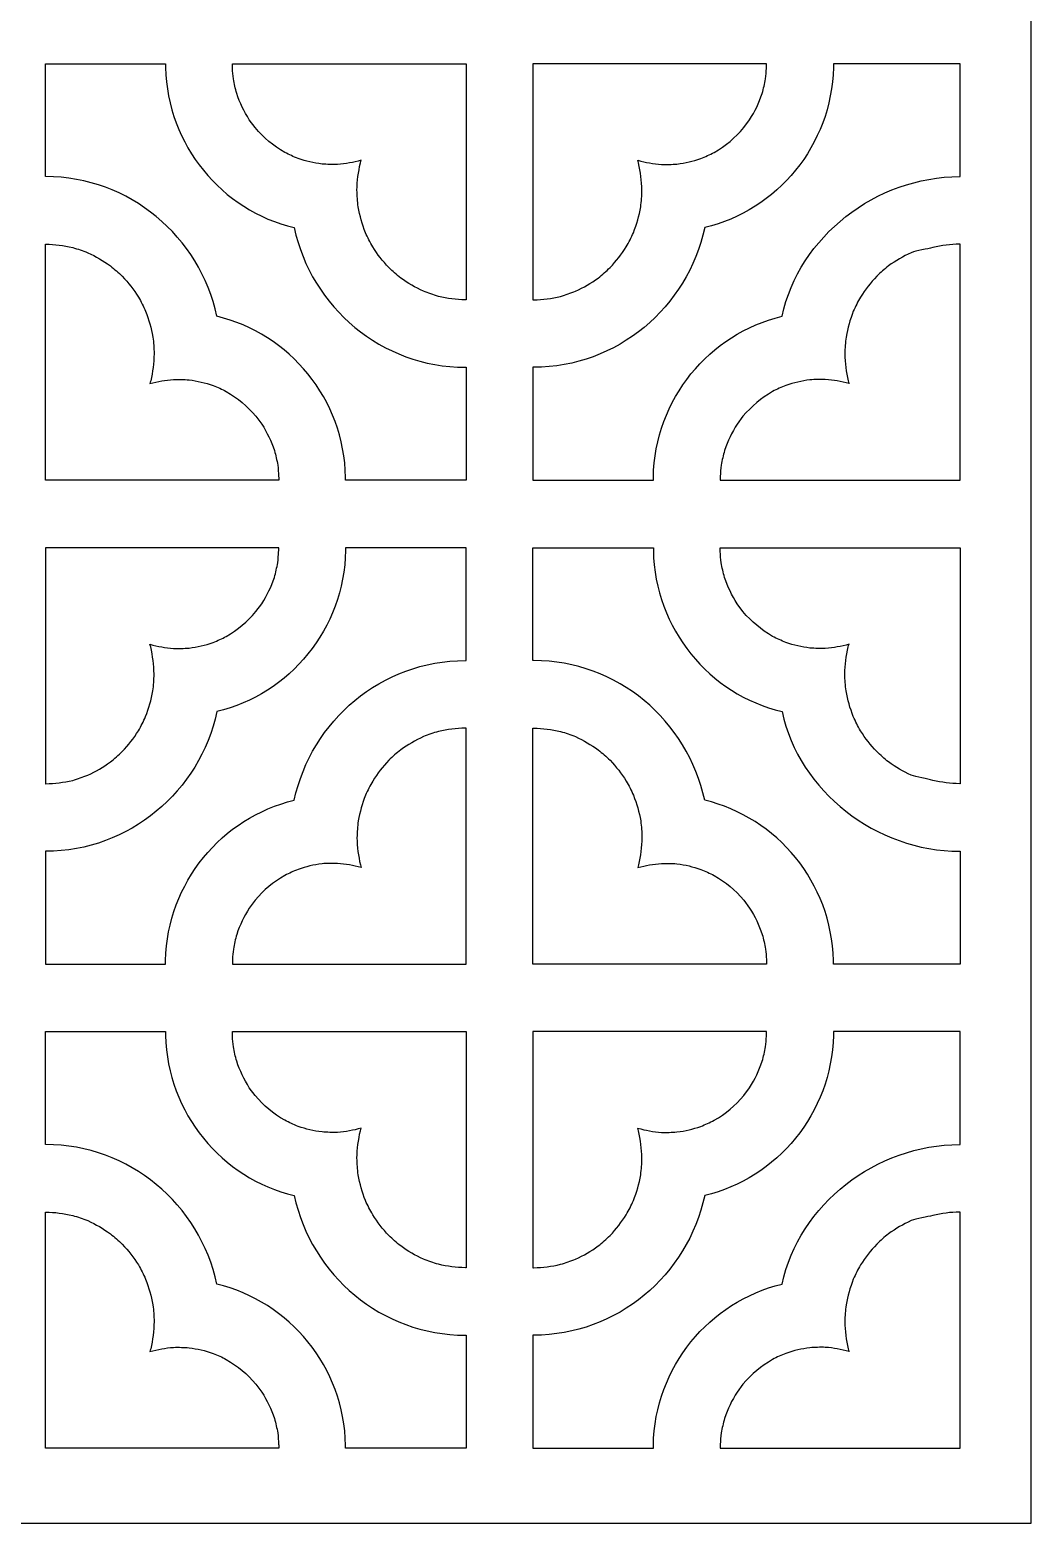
# Model space of a CAD drawing. Header units: centimetres. Extents: x -8.9 to 4.9, y -11.7 to 13.3.
# Drawn here: x 0.92 to 4.88, y -11.68 to -5.78 of the extents above; entities that cross this region are included whole.
import ezdxf

# ---------------------------------------------------------------- set-up
doc = ezdxf.new("R2010")
doc.units = ezdxf.units.CM
doc.header["$MEASUREMENT"] = 0
doc.layers.add('layer 1', color=7, linetype='Continuous')

msp = doc.modelspace()

# ---------------------------------------------------------------- linework, layer by layer
at = {"layer": 'layer 1', "color": 250}
for points, knots in [([(-1.25258, 13.2767), (-1.25258, 13.2767), (4.88442, 13.2767), (4.88442, 13.2767), (4.88442, 13.2767), (4.88442, 13.2767), (4.88442, -11.68049), (4.88442, -11.68049), (4.88442, -11.68049), (4.88442, -11.68049), (-1.25258, -11.68049), (-1.25258, -11.68049), (-1.25258, -11.68049), (-1.25258, -11.68049), (-1.25258, 13.2767), (-1.25258, 13.2767)], [0, 0, 0, 0, 0.2, 0.2, 0.2, 0.2, 0.4, 0.4, 0.4, 0.4, 0.6, 0.6, 0.6, 0.6, 1, 1, 1, 1]), ([(1.46057, -5.91039), (1.46057, -5.91039), (0.98535, -5.91039), (0.98535, -5.91039), (0.98535, -5.91039), (0.98535, -5.91039), (0.98535, -6.35674), (0.98535, -6.35674), (0.98535, -6.35674), (0.98613, -6.35674), (0.98663, -6.35674), (0.98675, -6.35674), (0.98675, -6.35674), (1.31805, -6.35674), (1.59624, -6.59395), (1.66374, -6.90891), (1.66374, -6.90891), (1.95126, -6.97721), (2.16732, -7.23652), (2.17274, -7.54621), (2.17274, -7.54621), (2.17277, -7.54772), (2.17279, -7.55216), (2.17281, -7.55707), (2.17281, -7.55707), (2.17281, -7.55707), (2.64952, -7.55707), (2.64952, -7.55707), (2.64952, -7.55707), (2.64952, -7.55707), (2.64952, -7.11065), (2.64952, -7.11065), (2.64952, -7.11065), (2.64804, -7.11065), (2.6469, -7.11066), (2.64661, -7.11066), (2.64661, -7.11066), (2.31532, -7.11066), (2.03712, -6.87345), (1.96962, -6.55848), (1.96962, -6.55848), (1.68331, -6.49048), (1.46786, -6.23305), (1.4607, -5.92509), (1.4607, -5.92509), (1.46065, -5.92263), (1.4606, -5.9165), (1.46057, -5.91039)], [0, 0, 0, 0, 0.0769231, 0.0769231, 0.0769231, 0.0769231, 0.1538462, 0.1538462, 0.1538462, 0.1538462, 0.2307692, 0.2307692, 0.2307692, 0.2307692, 0.3076923, 0.3076923, 0.3076923, 0.3076923, 0.3846154, 0.3846154, 0.3846154, 0.3846154, 0.4615385, 0.4615385, 0.4615385, 0.4615385, 0.5384615, 0.5384615, 0.5384615, 0.5384615, 0.6153846, 0.6153846, 0.6153846, 0.6153846, 0.6923077, 0.6923077, 0.6923077, 0.6923077, 0.7692308, 0.7692308, 0.7692308, 0.7692308, 0.8461538, 0.8461538, 0.8461538, 0.8461538, 1, 1, 1, 1]), ([(2.64952, -5.91039), (2.64952, -5.91039), (1.72512, -5.91039), (1.72512, -5.91039), (1.72512, -5.91039), (1.7252, -5.91771), (1.72531, -5.92546), (1.72546, -5.92884), (1.72546, -5.92884), (1.72606, -5.94238), (1.72725, -5.95601), (1.72903, -5.97012), (1.72903, -5.97012), (1.73253, -5.98983), (1.73678, -6.00843), (1.74222, -6.0277), (1.74222, -6.0277), (1.75502, -6.06582), (1.77053, -6.09828), (1.79205, -6.13215), (1.79205, -6.13215), (1.79205, -6.13215), (1.81498, -6.16312), (1.81498, -6.16312), (1.81498, -6.16312), (1.84996, -6.20391), (1.8861, -6.23412), (1.93238, -6.26107), (1.93238, -6.26107), (1.9497, -6.27006), (1.96666, -6.27782), (1.98476, -6.28506), (1.98476, -6.28506), (2.01661, -6.29599), (2.04633, -6.30289), (2.07969, -6.3072), (2.07969, -6.3072), (2.1003, -6.30879), (2.11996, -6.30928), (2.14062, -6.30875), (2.14062, -6.30875), (2.17344, -6.30621), (2.20289, -6.30105), (2.23442, -6.29216), (2.23442, -6.29216), (2.23339, -6.2956), (2.23237, -6.29908), (2.23139, -6.30258), (2.23139, -6.30258), (2.22299, -6.33919), (2.21885, -6.37293), (2.2179, -6.4105), (2.2179, -6.4105), (2.21847, -6.4329), (2.22004, -6.45418), (2.22285, -6.47641), (2.22285, -6.47641), (2.22925, -6.51242), (2.23821, -6.54438), (2.25153, -6.57841), (2.25153, -6.57841), (2.26022, -6.5978), (2.26942, -6.61592), (2.27994, -6.63437), (2.27994, -6.63437), (2.29916, -6.66464), (2.31929, -6.6905), (2.34385, -6.71653), (2.34385, -6.71653), (2.35906, -6.73119), (2.37429, -6.74453), (2.3908, -6.75766), (2.3908, -6.75766), (2.41984, -6.77856), (2.44803, -6.79498), (2.48049, -6.80986), (2.48049, -6.80986), (2.50024, -6.81775), (2.51944, -6.82433), (2.53985, -6.83021), (2.53985, -6.83021), (2.57607, -6.8387), (2.60945, -6.84289), (2.64661, -6.84384), (2.64661, -6.84384), (2.6469, -6.84384), (2.64804, -6.84383), (2.64952, -6.84382), (2.64952, -6.84382), (2.64952, -6.84382), (2.64952, -5.91039), (2.64952, -5.91039)], [0, 0, 0, 0, 0.0416667, 0.0416667, 0.0416667, 0.0416667, 0.0833333, 0.0833333, 0.0833333, 0.0833333, 0.125, 0.125, 0.125, 0.125, 0.1666667, 0.1666667, 0.1666667, 0.1666667, 0.2083333, 0.2083333, 0.2083333, 0.2083333, 0.25, 0.25, 0.25, 0.25, 0.2916667, 0.2916667, 0.2916667, 0.2916667, 0.3333333, 0.3333333, 0.3333333, 0.3333333, 0.375, 0.375, 0.375, 0.375, 0.4166667, 0.4166667, 0.4166667, 0.4166667, 0.4583333, 0.4583333, 0.4583333, 0.4583333, 0.5, 0.5, 0.5, 0.5, 0.5416667, 0.5416667, 0.5416667, 0.5416667, 0.5833333, 0.5833333, 0.5833333, 0.5833333, 0.625, 0.625, 0.625, 0.625, 0.6666667, 0.6666667, 0.6666667, 0.6666667, 0.7083333, 0.7083333, 0.7083333, 0.7083333, 0.75, 0.75, 0.75, 0.75, 0.7916667, 0.7916667, 0.7916667, 0.7916667, 0.8333333, 0.8333333, 0.8333333, 0.8333333, 0.875, 0.875, 0.875, 0.875, 0.9166667, 0.9166667, 0.9166667, 0.9166667, 1, 1, 1, 1]), ([(2.91339, -5.91039), (2.91339, -5.91039), (3.8378, -5.91039), (3.8378, -5.91039), (3.8378, -5.91039), (3.83772, -5.91771), (3.83761, -5.92546), (3.83746, -5.92884), (3.83746, -5.92884), (3.83686, -5.94238), (3.83567, -5.95601), (3.83389, -5.97012), (3.83389, -5.97012), (3.83039, -5.98983), (3.82613, -6.00843), (3.8207, -6.0277), (3.8207, -6.0277), (3.80789, -6.06582), (3.79239, -6.09828), (3.77087, -6.13215), (3.77087, -6.13215), (3.77087, -6.13215), (3.74794, -6.16312), (3.74794, -6.16312), (3.74794, -6.16312), (3.71296, -6.20391), (3.67682, -6.23412), (3.63054, -6.26107), (3.63054, -6.26107), (3.61321, -6.27006), (3.59626, -6.27782), (3.57816, -6.28506), (3.57816, -6.28506), (3.5463, -6.29599), (3.51659, -6.30289), (3.48322, -6.3072), (3.48322, -6.3072), (3.46262, -6.30879), (3.44296, -6.30928), (3.4223, -6.30875), (3.4223, -6.30875), (3.38948, -6.30621), (3.36003, -6.30105), (3.3285, -6.29216), (3.3285, -6.29216), (3.32953, -6.2956), (3.33055, -6.29908), (3.33153, -6.30258), (3.33153, -6.30258), (3.33992, -6.33919), (3.34407, -6.37293), (3.34502, -6.4105), (3.34502, -6.4105), (3.34445, -6.4329), (3.34288, -6.45418), (3.34007, -6.47641), (3.34007, -6.47641), (3.33367, -6.51242), (3.32471, -6.54438), (3.31139, -6.57841), (3.31139, -6.57841), (3.3027, -6.5978), (3.2935, -6.61592), (3.28298, -6.63437), (3.28298, -6.63437), (3.26376, -6.66464), (3.24363, -6.6905), (3.21907, -6.71653), (3.21907, -6.71653), (3.20386, -6.73119), (3.18863, -6.74453), (3.17211, -6.75766), (3.17211, -6.75766), (3.14308, -6.77856), (3.11489, -6.79498), (3.08243, -6.80986), (3.08243, -6.80986), (3.06268, -6.81775), (3.04348, -6.82433), (3.02307, -6.83021), (3.02307, -6.83021), (2.98684, -6.8387), (2.95347, -6.84289), (2.91631, -6.84384), (2.91631, -6.84384), (2.91602, -6.84384), (2.91488, -6.84383), (2.91339, -6.84382), (2.91339, -6.84382), (2.91339, -6.84382), (2.91339, -5.91039), (2.91339, -5.91039)], [0, 0, 0, 0, 0.0416667, 0.0416667, 0.0416667, 0.0416667, 0.0833333, 0.0833333, 0.0833333, 0.0833333, 0.125, 0.125, 0.125, 0.125, 0.1666667, 0.1666667, 0.1666667, 0.1666667, 0.2083333, 0.2083333, 0.2083333, 0.2083333, 0.25, 0.25, 0.25, 0.25, 0.2916667, 0.2916667, 0.2916667, 0.2916667, 0.3333333, 0.3333333, 0.3333333, 0.3333333, 0.375, 0.375, 0.375, 0.375, 0.4166667, 0.4166667, 0.4166667, 0.4166667, 0.4583333, 0.4583333, 0.4583333, 0.4583333, 0.5, 0.5, 0.5, 0.5, 0.5416667, 0.5416667, 0.5416667, 0.5416667, 0.5833333, 0.5833333, 0.5833333, 0.5833333, 0.625, 0.625, 0.625, 0.625, 0.6666667, 0.6666667, 0.6666667, 0.6666667, 0.7083333, 0.7083333, 0.7083333, 0.7083333, 0.75, 0.75, 0.75, 0.75, 0.7916667, 0.7916667, 0.7916667, 0.7916667, 0.8333333, 0.8333333, 0.8333333, 0.8333333, 0.875, 0.875, 0.875, 0.875, 0.9166667, 0.9166667, 0.9166667, 0.9166667, 1, 1, 1, 1]), ([(4.10235, -5.91039), (4.10235, -5.91039), (4.60355, -5.91039), (4.60355, -5.91039), (4.60355, -5.91039), (4.60355, -5.91039), (4.60355, -6.35674), (4.60355, -6.35674), (4.60355, -6.35674), (4.60276, -6.35674), (4.60227, -6.35674), (4.60215, -6.35674), (4.60215, -6.35674), (4.27085, -6.35674), (3.96668, -6.59395), (3.89917, -6.90891), (3.89917, -6.90891), (3.61166, -6.97721), (3.3956, -7.23652), (3.39018, -7.54621), (3.39018, -7.54621), (3.39015, -7.54772), (3.39013, -7.55216), (3.39011, -7.55707), (3.39011, -7.55707), (3.39011, -7.55707), (2.91339, -7.55707), (2.91339, -7.55707), (2.91339, -7.55707), (2.91339, -7.55707), (2.91339, -7.11065), (2.91339, -7.11065), (2.91339, -7.11065), (2.91488, -7.11065), (2.91602, -7.11066), (2.91631, -7.11066), (2.91631, -7.11066), (3.2476, -7.11066), (3.5258, -6.87345), (3.5933, -6.55848), (3.5933, -6.55848), (3.87961, -6.49048), (4.09506, -6.23305), (4.10222, -5.92509), (4.10222, -5.92509), (4.10227, -5.92263), (4.10232, -5.9165), (4.10235, -5.91039)], [0, 0, 0, 0, 0.0769231, 0.0769231, 0.0769231, 0.0769231, 0.1538462, 0.1538462, 0.1538462, 0.1538462, 0.2307692, 0.2307692, 0.2307692, 0.2307692, 0.3076923, 0.3076923, 0.3076923, 0.3076923, 0.3846154, 0.3846154, 0.3846154, 0.3846154, 0.4615385, 0.4615385, 0.4615385, 0.4615385, 0.5384615, 0.5384615, 0.5384615, 0.5384615, 0.6153846, 0.6153846, 0.6153846, 0.6153846, 0.6923077, 0.6923077, 0.6923077, 0.6923077, 0.7692308, 0.7692308, 0.7692308, 0.7692308, 0.8461538, 0.8461538, 0.8461538, 0.8461538, 1, 1, 1, 1]), ([(1.90826, -7.55707), (1.90821, -7.55075), (1.90814, -7.5446), (1.90806, -7.54225), (1.90806, -7.54225), (1.90751, -7.52749), (1.90627, -7.51267), (1.90433, -7.49728), (1.90433, -7.49728), (1.90083, -7.47757), (1.89658, -7.45897), (1.89115, -7.4397), (1.89115, -7.4397), (1.87834, -7.40157), (1.86283, -7.36912), (1.84131, -7.33524), (1.84131, -7.33524), (1.84131, -7.33524), (1.81838, -7.30428), (1.81838, -7.30428), (1.81838, -7.30428), (1.7834, -7.26349), (1.74726, -7.23328), (1.70098, -7.20633), (1.70098, -7.20633), (1.68366, -7.19734), (1.66671, -7.18958), (1.6486, -7.18234), (1.6486, -7.18234), (1.61675, -7.17141), (1.58703, -7.16451), (1.55367, -7.1602), (1.55367, -7.1602), (1.53306, -7.15861), (1.5134, -7.15812), (1.49274, -7.15865), (1.49274, -7.15865), (1.45993, -7.16119), (1.43047, -7.16635), (1.39894, -7.17524), (1.39894, -7.17524), (1.39997, -7.17179), (1.40099, -7.16832), (1.40198, -7.16481), (1.40198, -7.16481), (1.41037, -7.12821), (1.41452, -7.09447), (1.41546, -7.0569), (1.41546, -7.0569), (1.4149, -7.0345), (1.41332, -7.01322), (1.41051, -6.99099), (1.41051, -6.99099), (1.40412, -6.95497), (1.39515, -6.92302), (1.38184, -6.88899), (1.38184, -6.88899), (1.37314, -6.86959), (1.36394, -6.85148), (1.35343, -6.83302), (1.35343, -6.83302), (1.3342, -6.80276), (1.31407, -6.7769), (1.28951, -6.75087), (1.28951, -6.75087), (1.2743, -6.7362), (1.25908, -6.72287), (1.24256, -6.70973), (1.24256, -6.70973), (1.21352, -6.68883), (1.18534, -6.67242), (1.15287, -6.65754), (1.15287, -6.65754), (1.13312, -6.64965), (1.11392, -6.64307), (1.09351, -6.63718), (1.09351, -6.63718), (1.05729, -6.6287), (1.02391, -6.62451), (0.98675, -6.62356), (0.98675, -6.62356), (0.98664, -6.62356), (0.98614, -6.62356), (0.98535, -6.62357), (0.98535, -6.62357), (0.98535, -6.62357), (0.98535, -7.55707), (0.98535, -7.55707), (0.98535, -7.55707), (0.98535, -7.55707), (1.90826, -7.55707), (1.90826, -7.55707)], [0, 0, 0, 0, 0.0416667, 0.0416667, 0.0416667, 0.0416667, 0.0833333, 0.0833333, 0.0833333, 0.0833333, 0.125, 0.125, 0.125, 0.125, 0.1666667, 0.1666667, 0.1666667, 0.1666667, 0.2083333, 0.2083333, 0.2083333, 0.2083333, 0.25, 0.25, 0.25, 0.25, 0.2916667, 0.2916667, 0.2916667, 0.2916667, 0.3333333, 0.3333333, 0.3333333, 0.3333333, 0.375, 0.375, 0.375, 0.375, 0.4166667, 0.4166667, 0.4166667, 0.4166667, 0.4583333, 0.4583333, 0.4583333, 0.4583333, 0.5, 0.5, 0.5, 0.5, 0.5416667, 0.5416667, 0.5416667, 0.5416667, 0.5833333, 0.5833333, 0.5833333, 0.5833333, 0.625, 0.625, 0.625, 0.625, 0.6666667, 0.6666667, 0.6666667, 0.6666667, 0.7083333, 0.7083333, 0.7083333, 0.7083333, 0.75, 0.75, 0.75, 0.75, 0.7916667, 0.7916667, 0.7916667, 0.7916667, 0.8333333, 0.8333333, 0.8333333, 0.8333333, 0.875, 0.875, 0.875, 0.875, 0.9166667, 0.9166667, 0.9166667, 0.9166667, 1, 1, 1, 1]), ([(3.65465, -7.55707), (3.65471, -7.55075), (3.65478, -7.5446), (3.65486, -7.54225), (3.65486, -7.54225), (3.65541, -7.52749), (3.65665, -7.51267), (3.65859, -7.49728), (3.65859, -7.49728), (3.66209, -7.47757), (3.66634, -7.45897), (3.67177, -7.4397), (3.67177, -7.4397), (3.68458, -7.40157), (3.70009, -7.36912), (3.72161, -7.33524), (3.72161, -7.33524), (3.72161, -7.33524), (3.74454, -7.30428), (3.74454, -7.30428), (3.74454, -7.30428), (3.77952, -7.26349), (3.81566, -7.23328), (3.86194, -7.20633), (3.86194, -7.20633), (3.87926, -7.19734), (3.89621, -7.18958), (3.91432, -7.18234), (3.91432, -7.18234), (3.94617, -7.17141), (3.97589, -7.16451), (4.00925, -7.1602), (4.00925, -7.1602), (4.02986, -7.15861), (4.04952, -7.15812), (4.07017, -7.15865), (4.07017, -7.15865), (4.10299, -7.16119), (4.13245, -7.16635), (4.16398, -7.17524), (4.16398, -7.17524), (4.16294, -7.17179), (4.16193, -7.16832), (4.16094, -7.16481), (4.16094, -7.16481), (4.15255, -7.12821), (4.1484, -7.09447), (4.14746, -7.0569), (4.14746, -7.0569), (4.14802, -7.0345), (4.1496, -7.01322), (4.15241, -6.99099), (4.15241, -6.99099), (4.1588, -6.95497), (4.16777, -6.92302), (4.18108, -6.88899), (4.18108, -6.88899), (4.18978, -6.86959), (4.19898, -6.85148), (4.20949, -6.83302), (4.20949, -6.83302), (4.22872, -6.80276), (4.24885, -6.7769), (4.27341, -6.75087), (4.27341, -6.75087), (4.28862, -6.7362), (4.30384, -6.72287), (4.32036, -6.70973), (4.32036, -6.70973), (4.3494, -6.68883), (4.37758, -6.67242), (4.41005, -6.65754), (4.41005, -6.65754), (4.4298, -6.64965), (4.47498, -6.64307), (4.49539, -6.63718), (4.49539, -6.63718), (4.53161, -6.6287), (4.56499, -6.62451), (4.60215, -6.62356), (4.60215, -6.62356), (4.60226, -6.62356), (4.60276, -6.62356), (4.60355, -6.62357), (4.60355, -6.62357), (4.60355, -6.62357), (4.60355, -7.55707), (4.60355, -7.55707), (4.60355, -7.55707), (4.60355, -7.55707), (3.65465, -7.55707), (3.65465, -7.55707)], [0, 0, 0, 0, 0.0416667, 0.0416667, 0.0416667, 0.0416667, 0.0833333, 0.0833333, 0.0833333, 0.0833333, 0.125, 0.125, 0.125, 0.125, 0.1666667, 0.1666667, 0.1666667, 0.1666667, 0.2083333, 0.2083333, 0.2083333, 0.2083333, 0.25, 0.25, 0.25, 0.25, 0.2916667, 0.2916667, 0.2916667, 0.2916667, 0.3333333, 0.3333333, 0.3333333, 0.3333333, 0.375, 0.375, 0.375, 0.375, 0.4166667, 0.4166667, 0.4166667, 0.4166667, 0.4583333, 0.4583333, 0.4583333, 0.4583333, 0.5, 0.5, 0.5, 0.5, 0.5416667, 0.5416667, 0.5416667, 0.5416667, 0.5833333, 0.5833333, 0.5833333, 0.5833333, 0.625, 0.625, 0.625, 0.625, 0.6666667, 0.6666667, 0.6666667, 0.6666667, 0.7083333, 0.7083333, 0.7083333, 0.7083333, 0.75, 0.75, 0.75, 0.75, 0.7916667, 0.7916667, 0.7916667, 0.7916667, 0.8333333, 0.8333333, 0.8333333, 0.8333333, 0.875, 0.875, 0.875, 0.875, 0.9166667, 0.9166667, 0.9166667, 0.9166667, 1, 1, 1, 1]), ([(1.46057, -9.47047), (1.46057, -9.47047), (0.98535, -9.47047), (0.98535, -9.47047), (0.98535, -9.47047), (0.98535, -9.47047), (0.98535, -9.02412), (0.98535, -9.02412), (0.98535, -9.02412), (0.98613, -9.02412), (0.98663, -9.02412), (0.98675, -9.02412), (0.98675, -9.02412), (1.31805, -9.02412), (1.59624, -8.78692), (1.66374, -8.47195), (1.66374, -8.47195), (1.95126, -8.40365), (2.16732, -8.14434), (2.17274, -7.83466), (2.17274, -7.83466), (2.17277, -7.83314), (2.17279, -7.82871), (2.17281, -7.8238), (2.17281, -7.8238), (2.17281, -7.8238), (2.64952, -7.8238), (2.64952, -7.8238), (2.64952, -7.8238), (2.64952, -7.8238), (2.64952, -8.27022), (2.64952, -8.27022), (2.64952, -8.27022), (2.64804, -8.27021), (2.6469, -8.27021), (2.64661, -8.27021), (2.64661, -8.27021), (2.31532, -8.27021), (2.03712, -8.50741), (1.96962, -8.82238), (1.96962, -8.82238), (1.68331, -8.89038), (1.46786, -9.14781), (1.4607, -9.45577), (1.4607, -9.45577), (1.46065, -9.45823), (1.4606, -9.46436), (1.46057, -9.47047)], [0, 0, 0, 0, 0.0769231, 0.0769231, 0.0769231, 0.0769231, 0.1538462, 0.1538462, 0.1538462, 0.1538462, 0.2307692, 0.2307692, 0.2307692, 0.2307692, 0.3076923, 0.3076923, 0.3076923, 0.3076923, 0.3846154, 0.3846154, 0.3846154, 0.3846154, 0.4615385, 0.4615385, 0.4615385, 0.4615385, 0.5384615, 0.5384615, 0.5384615, 0.5384615, 0.6153846, 0.6153846, 0.6153846, 0.6153846, 0.6923077, 0.6923077, 0.6923077, 0.6923077, 0.7692308, 0.7692308, 0.7692308, 0.7692308, 0.8461538, 0.8461538, 0.8461538, 0.8461538, 1, 1, 1, 1]), ([(1.90826, -7.8238), (1.90821, -7.83011), (1.90814, -7.83626), (1.90806, -7.83862), (1.90806, -7.83862), (1.90751, -7.85337), (1.90627, -7.86819), (1.90433, -7.88358), (1.90433, -7.88358), (1.90083, -7.90329), (1.89658, -7.9219), (1.89115, -7.94116), (1.89115, -7.94116), (1.87834, -7.97929), (1.86283, -8.01174), (1.84131, -8.04562), (1.84131, -8.04562), (1.84131, -8.04562), (1.81838, -8.07658), (1.81838, -8.07658), (1.81838, -8.07658), (1.7834, -8.11737), (1.74726, -8.14758), (1.70098, -8.17453), (1.70098, -8.17453), (1.68366, -8.18352), (1.66671, -8.19128), (1.6486, -8.19852), (1.6486, -8.19852), (1.61675, -8.20946), (1.58703, -8.21635), (1.55367, -8.22066), (1.55367, -8.22066), (1.53306, -8.22225), (1.5134, -8.22274), (1.49274, -8.22221), (1.49274, -8.22221), (1.45993, -8.21968), (1.43047, -8.21451), (1.39894, -8.20562), (1.39894, -8.20562), (1.39997, -8.20907), (1.40099, -8.21254), (1.40198, -8.21605), (1.40198, -8.21605), (1.41037, -8.25266), (1.41452, -8.28639), (1.41546, -8.32396), (1.41546, -8.32396), (1.4149, -8.34636), (1.41332, -8.36764), (1.41051, -8.38987), (1.41051, -8.38987), (1.40412, -8.42589), (1.39515, -8.45784), (1.38184, -8.49188), (1.38184, -8.49188), (1.37314, -8.51127), (1.36394, -8.52938), (1.35343, -8.54784), (1.35343, -8.54784), (1.3342, -8.5781), (1.31407, -8.60396), (1.28951, -8.63), (1.28951, -8.63), (1.2743, -8.64466), (1.25908, -8.65799), (1.24256, -8.67113), (1.24256, -8.67113), (1.21352, -8.69203), (1.18534, -8.70844), (1.15287, -8.72332), (1.15287, -8.72332), (1.13312, -8.73121), (1.11392, -8.73779), (1.09351, -8.74368), (1.09351, -8.74368), (1.05729, -8.75216), (1.02391, -8.75635), (0.98675, -8.75731), (0.98675, -8.75731), (0.98664, -8.7573), (0.98614, -8.7573), (0.98535, -8.75729), (0.98535, -8.75729), (0.98535, -8.75729), (0.98535, -7.8238), (0.98535, -7.8238), (0.98535, -7.8238), (0.98535, -7.8238), (1.90826, -7.8238), (1.90826, -7.8238)], [0, 0, 0, 0, 0.0416667, 0.0416667, 0.0416667, 0.0416667, 0.0833333, 0.0833333, 0.0833333, 0.0833333, 0.125, 0.125, 0.125, 0.125, 0.1666667, 0.1666667, 0.1666667, 0.1666667, 0.2083333, 0.2083333, 0.2083333, 0.2083333, 0.25, 0.25, 0.25, 0.25, 0.2916667, 0.2916667, 0.2916667, 0.2916667, 0.3333333, 0.3333333, 0.3333333, 0.3333333, 0.375, 0.375, 0.375, 0.375, 0.4166667, 0.4166667, 0.4166667, 0.4166667, 0.4583333, 0.4583333, 0.4583333, 0.4583333, 0.5, 0.5, 0.5, 0.5, 0.5416667, 0.5416667, 0.5416667, 0.5416667, 0.5833333, 0.5833333, 0.5833333, 0.5833333, 0.625, 0.625, 0.625, 0.625, 0.6666667, 0.6666667, 0.6666667, 0.6666667, 0.7083333, 0.7083333, 0.7083333, 0.7083333, 0.75, 0.75, 0.75, 0.75, 0.7916667, 0.7916667, 0.7916667, 0.7916667, 0.8333333, 0.8333333, 0.8333333, 0.8333333, 0.875, 0.875, 0.875, 0.875, 0.9166667, 0.9166667, 0.9166667, 0.9166667, 1, 1, 1, 1]), ([(4.10235, -9.47047), (4.10235, -9.47047), (4.60355, -9.47047), (4.60355, -9.47047), (4.60355, -9.47047), (4.60355, -9.47047), (4.60355, -9.02412), (4.60355, -9.02412), (4.60355, -9.02412), (4.60276, -9.02412), (4.60227, -9.02412), (4.60215, -9.02412), (4.60215, -9.02412), (4.27085, -9.02412), (3.96668, -8.78692), (3.89917, -8.47195), (3.89917, -8.47195), (3.61166, -8.40365), (3.3956, -8.14434), (3.39018, -7.83466), (3.39018, -7.83466), (3.39015, -7.83314), (3.39013, -7.82871), (3.39011, -7.8238), (3.39011, -7.8238), (3.39011, -7.8238), (2.91339, -7.8238), (2.91339, -7.8238), (2.91339, -7.8238), (2.91339, -7.8238), (2.91339, -8.27022), (2.91339, -8.27022), (2.91339, -8.27022), (2.91488, -8.27021), (2.91602, -8.27021), (2.91631, -8.27021), (2.91631, -8.27021), (3.2476, -8.27021), (3.5258, -8.50741), (3.5933, -8.82238), (3.5933, -8.82238), (3.87961, -8.89038), (4.09506, -9.14781), (4.10222, -9.45577), (4.10222, -9.45577), (4.10227, -9.45823), (4.10232, -9.46436), (4.10235, -9.47047)], [0, 0, 0, 0, 0.0769231, 0.0769231, 0.0769231, 0.0769231, 0.1538462, 0.1538462, 0.1538462, 0.1538462, 0.2307692, 0.2307692, 0.2307692, 0.2307692, 0.3076923, 0.3076923, 0.3076923, 0.3076923, 0.3846154, 0.3846154, 0.3846154, 0.3846154, 0.4615385, 0.4615385, 0.4615385, 0.4615385, 0.5384615, 0.5384615, 0.5384615, 0.5384615, 0.6153846, 0.6153846, 0.6153846, 0.6153846, 0.6923077, 0.6923077, 0.6923077, 0.6923077, 0.7692308, 0.7692308, 0.7692308, 0.7692308, 0.8461538, 0.8461538, 0.8461538, 0.8461538, 1, 1, 1, 1]), ([(3.65465, -7.8238), (3.65471, -7.83011), (3.65478, -7.83626), (3.65486, -7.83862), (3.65486, -7.83862), (3.65541, -7.85337), (3.65665, -7.86819), (3.65859, -7.88358), (3.65859, -7.88358), (3.66209, -7.90329), (3.66634, -7.9219), (3.67177, -7.94116), (3.67177, -7.94116), (3.68458, -7.97929), (3.70009, -8.01174), (3.72161, -8.04562), (3.72161, -8.04562), (3.72161, -8.04562), (3.74454, -8.07658), (3.74454, -8.07658), (3.74454, -8.07658), (3.77952, -8.11737), (3.81566, -8.14758), (3.86194, -8.17453), (3.86194, -8.17453), (3.87926, -8.18352), (3.89621, -8.19128), (3.91432, -8.19852), (3.91432, -8.19852), (3.94617, -8.20946), (3.97589, -8.21635), (4.00925, -8.22066), (4.00925, -8.22066), (4.02986, -8.22225), (4.04952, -8.22274), (4.07017, -8.22221), (4.07017, -8.22221), (4.10299, -8.21968), (4.13245, -8.21451), (4.16398, -8.20562), (4.16398, -8.20562), (4.16294, -8.20907), (4.16193, -8.21254), (4.16094, -8.21605), (4.16094, -8.21605), (4.15255, -8.25266), (4.1484, -8.28639), (4.14746, -8.32396), (4.14746, -8.32396), (4.14802, -8.34636), (4.1496, -8.36764), (4.15241, -8.38987), (4.15241, -8.38987), (4.1588, -8.42589), (4.16777, -8.45784), (4.18108, -8.49188), (4.18108, -8.49188), (4.18978, -8.51127), (4.19898, -8.52938), (4.20949, -8.54784), (4.20949, -8.54784), (4.22872, -8.5781), (4.24885, -8.60396), (4.27341, -8.63), (4.27341, -8.63), (4.28862, -8.64466), (4.30384, -8.65799), (4.32036, -8.67113), (4.32036, -8.67113), (4.3494, -8.69203), (4.37758, -8.70844), (4.41005, -8.72332), (4.41005, -8.72332), (4.4298, -8.73121), (4.47498, -8.73779), (4.49539, -8.74368), (4.49539, -8.74368), (4.53161, -8.75216), (4.56499, -8.75635), (4.60215, -8.75731), (4.60215, -8.75731), (4.60226, -8.7573), (4.60276, -8.7573), (4.60355, -8.75729), (4.60355, -8.75729), (4.60355, -8.75729), (4.60355, -7.8238), (4.60355, -7.8238), (4.60355, -7.8238), (4.60355, -7.8238), (3.65465, -7.8238), (3.65465, -7.8238)], [0, 0, 0, 0, 0.0416667, 0.0416667, 0.0416667, 0.0416667, 0.0833333, 0.0833333, 0.0833333, 0.0833333, 0.125, 0.125, 0.125, 0.125, 0.1666667, 0.1666667, 0.1666667, 0.1666667, 0.2083333, 0.2083333, 0.2083333, 0.2083333, 0.25, 0.25, 0.25, 0.25, 0.2916667, 0.2916667, 0.2916667, 0.2916667, 0.3333333, 0.3333333, 0.3333333, 0.3333333, 0.375, 0.375, 0.375, 0.375, 0.4166667, 0.4166667, 0.4166667, 0.4166667, 0.4583333, 0.4583333, 0.4583333, 0.4583333, 0.5, 0.5, 0.5, 0.5, 0.5416667, 0.5416667, 0.5416667, 0.5416667, 0.5833333, 0.5833333, 0.5833333, 0.5833333, 0.625, 0.625, 0.625, 0.625, 0.6666667, 0.6666667, 0.6666667, 0.6666667, 0.7083333, 0.7083333, 0.7083333, 0.7083333, 0.75, 0.75, 0.75, 0.75, 0.7916667, 0.7916667, 0.7916667, 0.7916667, 0.8333333, 0.8333333, 0.8333333, 0.8333333, 0.875, 0.875, 0.875, 0.875, 0.9166667, 0.9166667, 0.9166667, 0.9166667, 1, 1, 1, 1]), ([(2.64952, -9.47047), (2.64952, -9.47047), (1.72512, -9.47047), (1.72512, -9.47047), (1.72512, -9.47047), (1.7252, -9.46316), (1.72531, -9.4554), (1.72546, -9.45202), (1.72546, -9.45202), (1.72606, -9.43848), (1.72725, -9.42486), (1.72903, -9.41075), (1.72903, -9.41075), (1.73253, -9.39103), (1.73678, -9.37243), (1.74222, -9.35316), (1.74222, -9.35316), (1.75502, -9.31504), (1.77053, -9.28258), (1.79205, -9.24871), (1.79205, -9.24871), (1.79205, -9.24871), (1.81498, -9.21774), (1.81498, -9.21774), (1.81498, -9.21774), (1.84996, -9.17695), (1.8861, -9.14674), (1.93238, -9.1198), (1.93238, -9.1198), (1.9497, -9.11081), (1.96666, -9.10304), (1.98476, -9.0958), (1.98476, -9.0958), (2.01661, -9.08487), (2.04633, -9.07797), (2.07969, -9.07367), (2.07969, -9.07367), (2.1003, -9.07207), (2.11996, -9.07158), (2.14062, -9.07211), (2.14062, -9.07211), (2.17344, -9.07465), (2.20289, -9.07981), (2.23442, -9.0887), (2.23442, -9.0887), (2.23339, -9.08526), (2.23237, -9.08178), (2.23139, -9.07828), (2.23139, -9.07828), (2.22299, -9.04167), (2.21885, -9.00793), (2.2179, -8.97036), (2.2179, -8.97036), (2.21847, -8.94797), (2.22004, -8.92668), (2.22285, -8.90445), (2.22285, -8.90445), (2.22925, -8.86844), (2.23821, -8.83648), (2.25153, -8.80245), (2.25153, -8.80245), (2.26022, -8.78306), (2.26942, -8.76494), (2.27994, -8.74649), (2.27994, -8.74649), (2.29916, -8.71622), (2.31929, -8.69036), (2.34385, -8.66433), (2.34385, -8.66433), (2.35906, -8.64967), (2.37429, -8.63633), (2.3908, -8.6232), (2.3908, -8.6232), (2.41984, -8.6023), (2.44803, -8.58588), (2.48049, -8.57101), (2.48049, -8.57101), (2.50024, -8.56311), (2.51944, -8.55653), (2.53985, -8.55065), (2.53985, -8.55065), (2.57607, -8.54216), (2.60945, -8.53797), (2.64661, -8.53702), (2.64661, -8.53702), (2.6469, -8.53703), (2.64804, -8.53704), (2.64952, -8.53705), (2.64952, -8.53705), (2.64952, -8.53705), (2.64952, -9.47047), (2.64952, -9.47047)], [0, 0, 0, 0, 0.0416667, 0.0416667, 0.0416667, 0.0416667, 0.0833333, 0.0833333, 0.0833333, 0.0833333, 0.125, 0.125, 0.125, 0.125, 0.1666667, 0.1666667, 0.1666667, 0.1666667, 0.2083333, 0.2083333, 0.2083333, 0.2083333, 0.25, 0.25, 0.25, 0.25, 0.2916667, 0.2916667, 0.2916667, 0.2916667, 0.3333333, 0.3333333, 0.3333333, 0.3333333, 0.375, 0.375, 0.375, 0.375, 0.4166667, 0.4166667, 0.4166667, 0.4166667, 0.4583333, 0.4583333, 0.4583333, 0.4583333, 0.5, 0.5, 0.5, 0.5, 0.5416667, 0.5416667, 0.5416667, 0.5416667, 0.5833333, 0.5833333, 0.5833333, 0.5833333, 0.625, 0.625, 0.625, 0.625, 0.6666667, 0.6666667, 0.6666667, 0.6666667, 0.7083333, 0.7083333, 0.7083333, 0.7083333, 0.75, 0.75, 0.75, 0.75, 0.7916667, 0.7916667, 0.7916667, 0.7916667, 0.8333333, 0.8333333, 0.8333333, 0.8333333, 0.875, 0.875, 0.875, 0.875, 0.9166667, 0.9166667, 0.9166667, 0.9166667, 1, 1, 1, 1]), ([(2.91339, -9.47047), (2.91339, -9.47047), (3.8378, -9.47047), (3.8378, -9.47047), (3.8378, -9.47047), (3.83772, -9.46316), (3.83761, -9.4554), (3.83746, -9.45202), (3.83746, -9.45202), (3.83686, -9.43848), (3.83567, -9.42486), (3.83389, -9.41075), (3.83389, -9.41075), (3.83039, -9.39103), (3.82613, -9.37243), (3.8207, -9.35316), (3.8207, -9.35316), (3.80789, -9.31504), (3.79239, -9.28258), (3.77087, -9.24871), (3.77087, -9.24871), (3.77087, -9.24871), (3.74794, -9.21774), (3.74794, -9.21774), (3.74794, -9.21774), (3.71296, -9.17695), (3.67682, -9.14674), (3.63054, -9.1198), (3.63054, -9.1198), (3.61321, -9.11081), (3.59626, -9.10304), (3.57816, -9.0958), (3.57816, -9.0958), (3.5463, -9.08487), (3.51659, -9.07797), (3.48322, -9.07367), (3.48322, -9.07367), (3.46262, -9.07207), (3.44296, -9.07158), (3.4223, -9.07211), (3.4223, -9.07211), (3.38948, -9.07465), (3.36003, -9.07981), (3.3285, -9.0887), (3.3285, -9.0887), (3.32953, -9.08526), (3.33055, -9.08178), (3.33153, -9.07828), (3.33153, -9.07828), (3.33992, -9.04167), (3.34407, -9.00793), (3.34502, -8.97036), (3.34502, -8.97036), (3.34445, -8.94797), (3.34288, -8.92668), (3.34007, -8.90445), (3.34007, -8.90445), (3.33367, -8.86844), (3.32471, -8.83648), (3.31139, -8.80245), (3.31139, -8.80245), (3.3027, -8.78306), (3.2935, -8.76494), (3.28298, -8.74649), (3.28298, -8.74649), (3.26376, -8.71622), (3.24363, -8.69036), (3.21907, -8.66433), (3.21907, -8.66433), (3.20386, -8.64967), (3.18863, -8.63633), (3.17211, -8.6232), (3.17211, -8.6232), (3.14308, -8.6023), (3.11489, -8.58588), (3.08243, -8.57101), (3.08243, -8.57101), (3.06268, -8.56311), (3.04348, -8.55653), (3.02307, -8.55065), (3.02307, -8.55065), (2.98684, -8.54216), (2.95347, -8.53797), (2.91631, -8.53702), (2.91631, -8.53702), (2.91602, -8.53703), (2.91488, -8.53704), (2.91339, -8.53705), (2.91339, -8.53705), (2.91339, -8.53705), (2.91339, -9.47047), (2.91339, -9.47047)], [0, 0, 0, 0, 0.0416667, 0.0416667, 0.0416667, 0.0416667, 0.0833333, 0.0833333, 0.0833333, 0.0833333, 0.125, 0.125, 0.125, 0.125, 0.1666667, 0.1666667, 0.1666667, 0.1666667, 0.2083333, 0.2083333, 0.2083333, 0.2083333, 0.25, 0.25, 0.25, 0.25, 0.2916667, 0.2916667, 0.2916667, 0.2916667, 0.3333333, 0.3333333, 0.3333333, 0.3333333, 0.375, 0.375, 0.375, 0.375, 0.4166667, 0.4166667, 0.4166667, 0.4166667, 0.4583333, 0.4583333, 0.4583333, 0.4583333, 0.5, 0.5, 0.5, 0.5, 0.5416667, 0.5416667, 0.5416667, 0.5416667, 0.5833333, 0.5833333, 0.5833333, 0.5833333, 0.625, 0.625, 0.625, 0.625, 0.6666667, 0.6666667, 0.6666667, 0.6666667, 0.7083333, 0.7083333, 0.7083333, 0.7083333, 0.75, 0.75, 0.75, 0.75, 0.7916667, 0.7916667, 0.7916667, 0.7916667, 0.8333333, 0.8333333, 0.8333333, 0.8333333, 0.875, 0.875, 0.875, 0.875, 0.9166667, 0.9166667, 0.9166667, 0.9166667, 1, 1, 1, 1]), ([(1.46057, -9.7372), (1.46057, -9.7372), (0.98535, -9.7372), (0.98535, -9.7372), (0.98535, -9.7372), (0.98535, -9.7372), (0.98535, -10.18355), (0.98535, -10.18355), (0.98535, -10.18355), (0.98613, -10.18355), (0.98663, -10.18355), (0.98675, -10.18355), (0.98675, -10.18355), (1.31805, -10.18355), (1.59624, -10.42075), (1.66374, -10.73572), (1.66374, -10.73572), (1.95126, -10.80401), (2.16732, -11.06333), (2.17274, -11.37301), (2.17274, -11.37301), (2.17277, -11.37453), (2.17279, -11.37896), (2.17281, -11.38387), (2.17281, -11.38387), (2.17281, -11.38387), (2.64952, -11.38387), (2.64952, -11.38387), (2.64952, -11.38387), (2.64952, -11.38387), (2.64952, -10.93745), (2.64952, -10.93745), (2.64952, -10.93745), (2.64804, -10.93746), (2.6469, -10.93746), (2.64661, -10.93746), (2.64661, -10.93746), (2.31532, -10.93746), (2.03712, -10.70026), (1.96962, -10.38529), (1.96962, -10.38529), (1.68331, -10.31729), (1.46786, -10.05986), (1.4607, -9.7519), (1.4607, -9.7519), (1.46065, -9.74944), (1.4606, -9.74331), (1.46057, -9.7372)], [0, 0, 0, 0, 0.0769231, 0.0769231, 0.0769231, 0.0769231, 0.1538462, 0.1538462, 0.1538462, 0.1538462, 0.2307692, 0.2307692, 0.2307692, 0.2307692, 0.3076923, 0.3076923, 0.3076923, 0.3076923, 0.3846154, 0.3846154, 0.3846154, 0.3846154, 0.4615385, 0.4615385, 0.4615385, 0.4615385, 0.5384615, 0.5384615, 0.5384615, 0.5384615, 0.6153846, 0.6153846, 0.6153846, 0.6153846, 0.6923077, 0.6923077, 0.6923077, 0.6923077, 0.7692308, 0.7692308, 0.7692308, 0.7692308, 0.8461538, 0.8461538, 0.8461538, 0.8461538, 1, 1, 1, 1]), ([(2.64952, -9.7372), (2.64952, -9.7372), (1.72512, -9.7372), (1.72512, -9.7372), (1.72512, -9.7372), (1.7252, -9.74451), (1.72531, -9.75227), (1.72546, -9.75565), (1.72546, -9.75565), (1.72606, -9.76919), (1.72725, -9.78281), (1.72903, -9.79692), (1.72903, -9.79692), (1.73253, -9.81664), (1.73678, -9.83524), (1.74222, -9.85451), (1.74222, -9.85451), (1.75502, -9.89263), (1.77053, -9.92509), (1.79205, -9.95896), (1.79205, -9.95896), (1.79205, -9.95896), (1.81498, -9.98992), (1.81498, -9.98992), (1.81498, -9.98992), (1.84996, -10.03072), (1.8861, -10.06093), (1.93238, -10.08787), (1.93238, -10.08787), (1.9497, -10.09686), (1.96666, -10.10463), (1.98476, -10.11187), (1.98476, -10.11187), (2.01661, -10.1228), (2.04633, -10.1297), (2.07969, -10.134), (2.07969, -10.134), (2.1003, -10.1356), (2.11996, -10.13609), (2.14062, -10.13555), (2.14062, -10.13555), (2.17344, -10.13302), (2.20289, -10.12786), (2.23442, -10.11897), (2.23442, -10.11897), (2.23339, -10.12241), (2.23237, -10.12588), (2.23139, -10.12939), (2.23139, -10.12939), (2.22299, -10.166), (2.21885, -10.19973), (2.2179, -10.23731), (2.2179, -10.23731), (2.21847, -10.2597), (2.22004, -10.28098), (2.22285, -10.30321), (2.22285, -10.30321), (2.22925, -10.33923), (2.23821, -10.37119), (2.25153, -10.40522), (2.25153, -10.40522), (2.26022, -10.42461), (2.26942, -10.44273), (2.27994, -10.46118), (2.27994, -10.46118), (2.29916, -10.49144), (2.31929, -10.51731), (2.34385, -10.54334), (2.34385, -10.54334), (2.35906, -10.558), (2.37429, -10.57134), (2.3908, -10.58447), (2.3908, -10.58447), (2.41984, -10.60537), (2.44803, -10.62179), (2.48049, -10.63666), (2.48049, -10.63666), (2.50024, -10.64456), (2.51944, -10.65114), (2.53985, -10.65702), (2.53985, -10.65702), (2.57607, -10.66551), (2.60945, -10.66969), (2.64661, -10.67065), (2.64661, -10.67065), (2.6469, -10.67064), (2.64804, -10.67063), (2.64952, -10.67062), (2.64952, -10.67062), (2.64952, -10.67062), (2.64952, -9.7372), (2.64952, -9.7372)], [0, 0, 0, 0, 0.0416667, 0.0416667, 0.0416667, 0.0416667, 0.0833333, 0.0833333, 0.0833333, 0.0833333, 0.125, 0.125, 0.125, 0.125, 0.1666667, 0.1666667, 0.1666667, 0.1666667, 0.2083333, 0.2083333, 0.2083333, 0.2083333, 0.25, 0.25, 0.25, 0.25, 0.2916667, 0.2916667, 0.2916667, 0.2916667, 0.3333333, 0.3333333, 0.3333333, 0.3333333, 0.375, 0.375, 0.375, 0.375, 0.4166667, 0.4166667, 0.4166667, 0.4166667, 0.4583333, 0.4583333, 0.4583333, 0.4583333, 0.5, 0.5, 0.5, 0.5, 0.5416667, 0.5416667, 0.5416667, 0.5416667, 0.5833333, 0.5833333, 0.5833333, 0.5833333, 0.625, 0.625, 0.625, 0.625, 0.6666667, 0.6666667, 0.6666667, 0.6666667, 0.7083333, 0.7083333, 0.7083333, 0.7083333, 0.75, 0.75, 0.75, 0.75, 0.7916667, 0.7916667, 0.7916667, 0.7916667, 0.8333333, 0.8333333, 0.8333333, 0.8333333, 0.875, 0.875, 0.875, 0.875, 0.9166667, 0.9166667, 0.9166667, 0.9166667, 1, 1, 1, 1]), ([(2.91339, -9.7372), (2.91339, -9.7372), (3.8378, -9.7372), (3.8378, -9.7372), (3.8378, -9.7372), (3.83772, -9.74451), (3.83761, -9.75227), (3.83746, -9.75565), (3.83746, -9.75565), (3.83686, -9.76919), (3.83567, -9.78281), (3.83389, -9.79692), (3.83389, -9.79692), (3.83039, -9.81664), (3.82613, -9.83524), (3.8207, -9.85451), (3.8207, -9.85451), (3.80789, -9.89263), (3.79239, -9.92509), (3.77087, -9.95896), (3.77087, -9.95896), (3.77087, -9.95896), (3.74794, -9.98992), (3.74794, -9.98992), (3.74794, -9.98992), (3.71296, -10.03072), (3.67682, -10.06093), (3.63054, -10.08787), (3.63054, -10.08787), (3.61321, -10.09686), (3.59626, -10.10463), (3.57816, -10.11187), (3.57816, -10.11187), (3.5463, -10.1228), (3.51659, -10.1297), (3.48322, -10.134), (3.48322, -10.134), (3.46262, -10.1356), (3.44296, -10.13609), (3.4223, -10.13555), (3.4223, -10.13555), (3.38948, -10.13302), (3.36003, -10.12786), (3.3285, -10.11897), (3.3285, -10.11897), (3.32953, -10.12241), (3.33055, -10.12588), (3.33153, -10.12939), (3.33153, -10.12939), (3.33992, -10.166), (3.34407, -10.19973), (3.34502, -10.23731), (3.34502, -10.23731), (3.34445, -10.2597), (3.34288, -10.28098), (3.34007, -10.30321), (3.34007, -10.30321), (3.33367, -10.33923), (3.32471, -10.37119), (3.31139, -10.40522), (3.31139, -10.40522), (3.3027, -10.42461), (3.2935, -10.44273), (3.28298, -10.46118), (3.28298, -10.46118), (3.26376, -10.49144), (3.24363, -10.51731), (3.21907, -10.54334), (3.21907, -10.54334), (3.20386, -10.558), (3.18863, -10.57134), (3.17211, -10.58447), (3.17211, -10.58447), (3.14308, -10.60537), (3.11489, -10.62179), (3.08243, -10.63666), (3.08243, -10.63666), (3.06268, -10.64456), (3.04348, -10.65114), (3.02307, -10.65702), (3.02307, -10.65702), (2.98684, -10.66551), (2.95347, -10.66969), (2.91631, -10.67065), (2.91631, -10.67065), (2.91602, -10.67064), (2.91488, -10.67063), (2.91339, -10.67062), (2.91339, -10.67062), (2.91339, -10.67062), (2.91339, -9.7372), (2.91339, -9.7372)], [0, 0, 0, 0, 0.0416667, 0.0416667, 0.0416667, 0.0416667, 0.0833333, 0.0833333, 0.0833333, 0.0833333, 0.125, 0.125, 0.125, 0.125, 0.1666667, 0.1666667, 0.1666667, 0.1666667, 0.2083333, 0.2083333, 0.2083333, 0.2083333, 0.25, 0.25, 0.25, 0.25, 0.2916667, 0.2916667, 0.2916667, 0.2916667, 0.3333333, 0.3333333, 0.3333333, 0.3333333, 0.375, 0.375, 0.375, 0.375, 0.4166667, 0.4166667, 0.4166667, 0.4166667, 0.4583333, 0.4583333, 0.4583333, 0.4583333, 0.5, 0.5, 0.5, 0.5, 0.5416667, 0.5416667, 0.5416667, 0.5416667, 0.5833333, 0.5833333, 0.5833333, 0.5833333, 0.625, 0.625, 0.625, 0.625, 0.6666667, 0.6666667, 0.6666667, 0.6666667, 0.7083333, 0.7083333, 0.7083333, 0.7083333, 0.75, 0.75, 0.75, 0.75, 0.7916667, 0.7916667, 0.7916667, 0.7916667, 0.8333333, 0.8333333, 0.8333333, 0.8333333, 0.875, 0.875, 0.875, 0.875, 0.9166667, 0.9166667, 0.9166667, 0.9166667, 1, 1, 1, 1]), ([(4.10235, -9.7372), (4.10235, -9.7372), (4.60355, -9.7372), (4.60355, -9.7372), (4.60355, -9.7372), (4.60355, -9.7372), (4.60355, -10.18355), (4.60355, -10.18355), (4.60355, -10.18355), (4.60276, -10.18355), (4.60227, -10.18355), (4.60215, -10.18355), (4.60215, -10.18355), (4.27085, -10.18355), (3.96668, -10.42075), (3.89917, -10.73572), (3.89917, -10.73572), (3.61166, -10.80401), (3.3956, -11.06333), (3.39018, -11.37301), (3.39018, -11.37301), (3.39015, -11.37453), (3.39013, -11.37896), (3.39011, -11.38387), (3.39011, -11.38387), (3.39011, -11.38387), (2.91339, -11.38387), (2.91339, -11.38387), (2.91339, -11.38387), (2.91339, -11.38387), (2.91339, -10.93745), (2.91339, -10.93745), (2.91339, -10.93745), (2.91488, -10.93746), (2.91602, -10.93746), (2.91631, -10.93746), (2.91631, -10.93746), (3.2476, -10.93746), (3.5258, -10.70026), (3.5933, -10.38529), (3.5933, -10.38529), (3.87961, -10.31729), (4.09506, -10.05986), (4.10222, -9.7519), (4.10222, -9.7519), (4.10227, -9.74944), (4.10232, -9.74331), (4.10235, -9.7372)], [0, 0, 0, 0, 0.0769231, 0.0769231, 0.0769231, 0.0769231, 0.1538462, 0.1538462, 0.1538462, 0.1538462, 0.2307692, 0.2307692, 0.2307692, 0.2307692, 0.3076923, 0.3076923, 0.3076923, 0.3076923, 0.3846154, 0.3846154, 0.3846154, 0.3846154, 0.4615385, 0.4615385, 0.4615385, 0.4615385, 0.5384615, 0.5384615, 0.5384615, 0.5384615, 0.6153846, 0.6153846, 0.6153846, 0.6153846, 0.6923077, 0.6923077, 0.6923077, 0.6923077, 0.7692308, 0.7692308, 0.7692308, 0.7692308, 0.8461538, 0.8461538, 0.8461538, 0.8461538, 1, 1, 1, 1]), ([(1.90826, -11.38387), (1.90821, -11.37756), (1.90814, -11.37141), (1.90806, -11.36905), (1.90806, -11.36905), (1.90751, -11.35429), (1.90627, -11.33948), (1.90433, -11.32409), (1.90433, -11.32409), (1.90083, -11.30438), (1.89658, -11.28577), (1.89115, -11.26651), (1.89115, -11.26651), (1.87834, -11.22838), (1.86283, -11.19593), (1.84131, -11.16205), (1.84131, -11.16205), (1.84131, -11.16205), (1.81838, -11.13109), (1.81838, -11.13109), (1.81838, -11.13109), (1.7834, -11.0903), (1.74726, -11.06009), (1.70098, -11.03314), (1.70098, -11.03314), (1.68366, -11.02415), (1.66671, -11.01638), (1.6486, -11.00915), (1.6486, -11.00915), (1.61675, -10.99821), (1.58703, -10.99132), (1.55367, -10.98701), (1.55367, -10.98701), (1.53306, -10.98542), (1.5134, -10.98493), (1.49274, -10.98546), (1.49274, -10.98546), (1.45993, -10.98799), (1.43047, -10.99315), (1.39894, -11.00204), (1.39894, -11.00204), (1.39997, -10.9986), (1.40099, -10.99513), (1.40198, -10.99162), (1.40198, -10.99162), (1.41037, -10.95501), (1.41452, -10.92128), (1.41546, -10.8837), (1.41546, -10.8837), (1.4149, -10.86131), (1.41332, -10.84003), (1.41051, -10.8178), (1.41051, -10.8178), (1.40412, -10.78178), (1.39515, -10.74982), (1.38184, -10.71579), (1.38184, -10.71579), (1.37314, -10.6964), (1.36394, -10.67828), (1.35343, -10.65983), (1.35343, -10.65983), (1.3342, -10.62957), (1.31407, -10.6037), (1.28951, -10.57767), (1.28951, -10.57767), (1.2743, -10.56301), (1.25908, -10.54967), (1.24256, -10.53654), (1.24256, -10.53654), (1.21352, -10.51564), (1.18534, -10.49922), (1.15287, -10.48435), (1.15287, -10.48435), (1.13312, -10.47645), (1.11392, -10.46987), (1.09351, -10.46399), (1.09351, -10.46399), (1.05729, -10.4555), (1.02391, -10.45132), (0.98675, -10.45036), (0.98675, -10.45036), (0.98664, -10.45036), (0.98614, -10.45037), (0.98535, -10.45037), (0.98535, -10.45037), (0.98535, -10.45037), (0.98535, -11.38387), (0.98535, -11.38387), (0.98535, -11.38387), (0.98535, -11.38387), (1.90826, -11.38387), (1.90826, -11.38387)], [0, 0, 0, 0, 0.0416667, 0.0416667, 0.0416667, 0.0416667, 0.0833333, 0.0833333, 0.0833333, 0.0833333, 0.125, 0.125, 0.125, 0.125, 0.1666667, 0.1666667, 0.1666667, 0.1666667, 0.2083333, 0.2083333, 0.2083333, 0.2083333, 0.25, 0.25, 0.25, 0.25, 0.2916667, 0.2916667, 0.2916667, 0.2916667, 0.3333333, 0.3333333, 0.3333333, 0.3333333, 0.375, 0.375, 0.375, 0.375, 0.4166667, 0.4166667, 0.4166667, 0.4166667, 0.4583333, 0.4583333, 0.4583333, 0.4583333, 0.5, 0.5, 0.5, 0.5, 0.5416667, 0.5416667, 0.5416667, 0.5416667, 0.5833333, 0.5833333, 0.5833333, 0.5833333, 0.625, 0.625, 0.625, 0.625, 0.6666667, 0.6666667, 0.6666667, 0.6666667, 0.7083333, 0.7083333, 0.7083333, 0.7083333, 0.75, 0.75, 0.75, 0.75, 0.7916667, 0.7916667, 0.7916667, 0.7916667, 0.8333333, 0.8333333, 0.8333333, 0.8333333, 0.875, 0.875, 0.875, 0.875, 0.9166667, 0.9166667, 0.9166667, 0.9166667, 1, 1, 1, 1]), ([(3.65465, -11.38387), (3.65471, -11.37756), (3.65478, -11.37141), (3.65486, -11.36905), (3.65486, -11.36905), (3.65541, -11.35429), (3.65665, -11.33948), (3.65859, -11.32409), (3.65859, -11.32409), (3.66209, -11.30438), (3.66634, -11.28577), (3.67177, -11.26651), (3.67177, -11.26651), (3.68458, -11.22838), (3.70009, -11.19593), (3.72161, -11.16205), (3.72161, -11.16205), (3.72161, -11.16205), (3.74454, -11.13109), (3.74454, -11.13109), (3.74454, -11.13109), (3.77952, -11.0903), (3.81566, -11.06009), (3.86194, -11.03314), (3.86194, -11.03314), (3.87926, -11.02415), (3.89621, -11.01638), (3.91432, -11.00915), (3.91432, -11.00915), (3.94617, -10.99821), (3.97589, -10.99132), (4.00925, -10.98701), (4.00925, -10.98701), (4.02986, -10.98542), (4.04952, -10.98493), (4.07017, -10.98546), (4.07017, -10.98546), (4.10299, -10.98799), (4.13245, -10.99315), (4.16398, -11.00204), (4.16398, -11.00204), (4.16294, -10.9986), (4.16193, -10.99513), (4.16094, -10.99162), (4.16094, -10.99162), (4.15255, -10.95501), (4.1484, -10.92128), (4.14746, -10.8837), (4.14746, -10.8837), (4.14802, -10.86131), (4.1496, -10.84003), (4.15241, -10.8178), (4.15241, -10.8178), (4.1588, -10.78178), (4.16777, -10.74982), (4.18108, -10.71579), (4.18108, -10.71579), (4.18978, -10.6964), (4.19898, -10.67828), (4.20949, -10.65983), (4.20949, -10.65983), (4.22872, -10.62957), (4.24885, -10.6037), (4.27341, -10.57767), (4.27341, -10.57767), (4.28862, -10.56301), (4.30384, -10.54967), (4.32036, -10.53654), (4.32036, -10.53654), (4.3494, -10.51564), (4.37758, -10.49922), (4.41005, -10.48435), (4.41005, -10.48435), (4.4298, -10.47645), (4.47498, -10.46987), (4.49539, -10.46399), (4.49539, -10.46399), (4.53161, -10.4555), (4.56499, -10.45132), (4.60215, -10.45036), (4.60215, -10.45036), (4.60226, -10.45036), (4.60276, -10.45037), (4.60355, -10.45037), (4.60355, -10.45037), (4.60355, -10.45037), (4.60355, -11.38387), (4.60355, -11.38387), (4.60355, -11.38387), (4.60355, -11.38387), (3.65465, -11.38387), (3.65465, -11.38387)], [0, 0, 0, 0, 0.0416667, 0.0416667, 0.0416667, 0.0416667, 0.0833333, 0.0833333, 0.0833333, 0.0833333, 0.125, 0.125, 0.125, 0.125, 0.1666667, 0.1666667, 0.1666667, 0.1666667, 0.2083333, 0.2083333, 0.2083333, 0.2083333, 0.25, 0.25, 0.25, 0.25, 0.2916667, 0.2916667, 0.2916667, 0.2916667, 0.3333333, 0.3333333, 0.3333333, 0.3333333, 0.375, 0.375, 0.375, 0.375, 0.4166667, 0.4166667, 0.4166667, 0.4166667, 0.4583333, 0.4583333, 0.4583333, 0.4583333, 0.5, 0.5, 0.5, 0.5, 0.5416667, 0.5416667, 0.5416667, 0.5416667, 0.5833333, 0.5833333, 0.5833333, 0.5833333, 0.625, 0.625, 0.625, 0.625, 0.6666667, 0.6666667, 0.6666667, 0.6666667, 0.7083333, 0.7083333, 0.7083333, 0.7083333, 0.75, 0.75, 0.75, 0.75, 0.7916667, 0.7916667, 0.7916667, 0.7916667, 0.8333333, 0.8333333, 0.8333333, 0.8333333, 0.875, 0.875, 0.875, 0.875, 0.9166667, 0.9166667, 0.9166667, 0.9166667, 1, 1, 1, 1])]:
    msp.add_open_spline(points, degree=3, knots=knots, dxfattribs=at)

doc.saveas('drawing.dxf')
